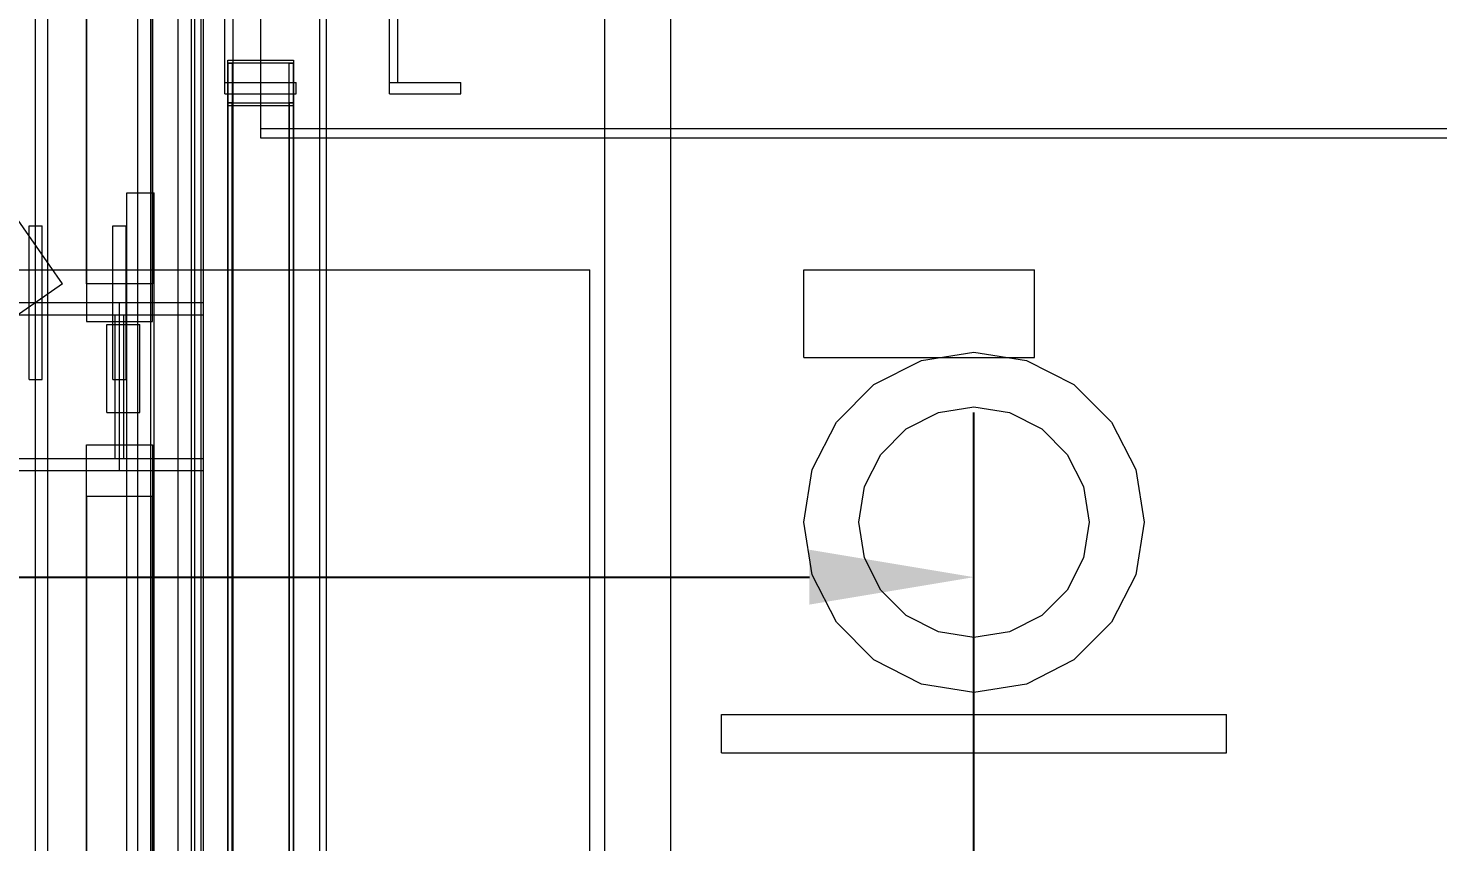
# Model space of a CAD drawing. Header units: millimetres. Extents: x -2500 to 58855, y -53268 to 6837.
# Drawn here: x 1738 to 3023, y -34841 to -34100 of the extents above; entities that cross this region are included whole.
import ezdxf

# ---------------------------------------------------------------- set-up
doc = ezdxf.new("R2010")
doc.units = ezdxf.units.MM
for name, color, linetype, lineweight in [('COTAS_R', 1, 'Continuous', 0), ('frontal_dos-mix', 7, 'Continuous', 0), ('frontal_dosificador', 7, 'Continuous', 0), ('frontal_secador', 7, 'Continuous', 0), ('frontal_tolva', 7, 'Continuous', 0)]:
    doc.layers.add(name, color=color, linetype=linetype, lineweight=lineweight)
doc.dimstyles.new('R19_100', dxfattribs={"dimtxt": 250, "dimasz": 150, "dimexe": 150, "dimexo": 80, "dimgap": 100, "dimtad": 1, "dimtih": 1, "dimtoh": 1, "dimdsep": 46, "dimcen": 0.09, "dimadec": 0, "dimazin": 0, "dimtfac": 1, "dimtdec": 4, "dimtofl": 0, "dimtmove": 0, "dimatfit": 3, "dimfxl": 1, "dimtolj": 1, "dimtzin": 0, "dimarcsym": 0})

# ---------------------------------------------------------------- blocks, each defined once
blk = doc.blocks.new('*D37')
at = {"layer": 'COTAS_R', "color": 0, "lineweight": -2, "transparency": 16777216}
for p, q in [((-1750, -35420), (-1750, -34450)), ((2600, -35420), (2600, -34450)), ((-1600, -34600), (2450, -34600))]:
    blk.add_line(p, q, dxfattribs=at)
at = {"layer": 'COTAS_R', "color": 0, "transparency": 16777216}
for points in [[(-1600, -34575), (-1600, -34625), (-1750, -34600)], [(2450, -34575), (2450, -34625), (2600, -34600)]]:
    blk.add_solid(points, dxfattribs=at)
at = {"layer": 'Defpoints', "color": 0, "transparency": 16777216}
for p in [(2600, -34600), (-1750, -35500), (2600, -35500)]:
    blk.add_point(p, dxfattribs=at)

msp = doc.modelspace()

# ---------------------------------------------------------------- linework, layer by layer
at = {"layer": 'frontal_dos-mix'}
for p, q in [((1875, -35980), (1875, -33577.5)), ((1925, -35980), (1925, -33577.5)), ((2263.756, -35980), (2263.756, -33722.899)), ((2323.756, -35980), (2323.756, -33722.899))]:
    msp.add_line(p, q, dxfattribs=at)
at = {"layer": 'frontal_dosificador'}
for p, q in [((1890, -35988), (1890, -34000)), ((1896, -35988), (1896, -34000)), ((1950, -34008.5), (1950, -34191.5)), ((2004, -35988), (2004, -34000)), ((2010, -35988), (2010, -34000)), ((1917.5, -34149.5), (1917.5, -34010.5)), ((1925, -34149.5), (1925, -34010.5)), ((2067.5, -34149.5), (2067.5, -34010.5)), ((2075, -34149.5), (2075, -34010.5)), ((1920, -35879.096), (1920, -34129.096)), ((1920, -34129.096), (1980, -34129.096)), ((1920, -34131.884), (1920, -34129.096)), ((1980, -34131.884), (1920, -34131.884)), ((1920, -34131.884), (1920, -35881.884)), ((1920, -34131.884), (1924, -34131.884)), ((1920, -34168.116), (1920, -34131.884)), ((1924, -34131.884), (1924, -35881.884)), ((1924, -34131.884), (1924, -34168.116)), ((1976, -35881.884), (1976, -34131.884)), ((1976, -34131.884), (1980, -34131.884)), ((1976, -34168.116), (1976, -34131.884)), ((1980, -34129.096), (1980, -35879.096)), ((1980, -34129.096), (1980, -34131.884)), ((1980, -35881.884), (1980, -34131.884)), ((1980, -34131.884), (1980, -34168.116)), ((1917.5, -34149.5), (1982.5, -34149.5)), ((1917.5, -34160), (1917.5, -34149.5)), ((1917.5, -34149.5), (1925, -34149.5)), ((1982.5, -34160), (1982.5, -34149.5)), ((2067.5, -34149.5), (2132.5, -34149.5)), ((2067.5, -34160), (2067.5, -34149.5)), ((2067.5, -34149.5), (2075, -34149.5)), ((2132.5, -34160), (2132.5, -34149.5)), ((1917.5, -34160), (1982.5, -34160)), ((2067.5, -34160), (2132.5, -34160)), ((1920, -35918.116), (1920, -34168.116)), ((1920, -34168.116), (1980, -34168.116)), ((1920, -34170.904), (1920, -34168.116)), ((1924, -34168.116), (1920, -34168.116)), ((1980, -34170.904), (1920, -34170.904)), ((1920, -34170.904), (1920, -35920.904)), ((1924, -35918.116), (1924, -34168.116)), ((1980, -34168.116), (1976, -34168.116)), ((1976, -34168.116), (1976, -35918.116)), ((1980, -34168.116), (1980, -35918.116)), ((1980, -34168.116), (1980, -34170.904)), ((1980, -35920.904), (1980, -34170.904)), ((1950, -34191.5), (3850, -34191.5)), ((1950, -34191.5), (1950, -34200)), ((1950, -34200), (3850, -34200))]:
    msp.add_line(p, q, dxfattribs=at)
at = {"layer": 'frontal_secador'}
for p, q in [((1850, -35900), (1850, -33850)), ((1838, -35900), (1838, -33950)), ((1850, -35900), (1850, -33950)), ((1828, -34250), (1853, -34250)), ((1828, -35550), (1828, -34250)), ((1853, -35550), (1853, -34250)), ((1550, -34320), (2250, -34320)), ((2250, -34920), (2250, -34320)), ((2445, -34320), (2655, -34320)), ((2445, -34400), (2445, -34320)), ((2655, -34400), (2655, -34320)), ((1810, -34370), (1840, -34370)), ((1810, -34450), (1810, -34370)), ((1840, -34450), (1840, -34370)), ((2552.102, -34402.586), (2600, -34395)), ((2600, -34395), (2647.898, -34402.586)), ((2445, -34400), (2655, -34400)), ((2508.893, -34424.602), (2552.102, -34402.586)), ((2647.898, -34402.586), (2691.107, -34424.602)), ((2474.602, -34458.893), (2508.893, -34424.602)), ((2691.107, -34424.602), (2725.398, -34458.893)), ((2567.553, -34450.139), (2600, -34445)), ((2600, -34445), (2632.447, -34450.139)), ((1810, -34450), (1840, -34450)), ((2452.586, -34502.102), (2474.602, -34458.893)), ((2538.283, -34465.053), (2567.553, -34450.139)), ((2632.447, -34450.139), (2661.717, -34465.053)), ((2725.398, -34458.893), (2747.414, -34502.102)), ((2515.053, -34488.283), (2538.283, -34465.053)), ((2661.717, -34465.053), (2684.947, -34488.283)), ((2500.139, -34517.553), (2515.053, -34488.283)), ((2684.947, -34488.283), (2699.861, -34517.553)), ((2445, -34550), (2452.586, -34502.102)), ((2747.414, -34502.102), (2755, -34550)), ((2495, -34550), (2500.139, -34517.553)), ((2699.861, -34517.553), (2705, -34550)), ((2452.586, -34597.898), (2445, -34550)), ((2500.139, -34582.447), (2495, -34550)), ((2705, -34550), (2699.861, -34582.447)), ((2755, -34550), (2747.414, -34597.898)), ((2515.053, -34611.717), (2500.139, -34582.447)), ((2699.861, -34582.447), (2684.947, -34611.717)), ((2474.602, -34641.107), (2452.586, -34597.898)), ((2747.414, -34597.898), (2725.398, -34641.107)), ((2538.283, -34634.947), (2515.053, -34611.717)), ((2684.947, -34611.717), (2661.717, -34634.947)), ((2567.553, -34649.861), (2538.283, -34634.947)), ((2661.717, -34634.947), (2632.447, -34649.861)), ((2508.893, -34675.398), (2474.602, -34641.107)), ((2600, -34655), (2567.553, -34649.861)), ((2632.447, -34649.861), (2600, -34655)), ((2725.398, -34641.107), (2691.107, -34675.398)), ((2552.102, -34697.414), (2508.893, -34675.398)), ((2691.107, -34675.398), (2647.898, -34697.414)), ((2600, -34705), (2552.102, -34697.414)), ((2647.898, -34697.414), (2600, -34705)), ((2370, -34725), (2830, -34725)), ((2370, -34760), (2370, -34725)), ((2830, -34760), (2830, -34725)), ((2370, -34760), (2830, -34760))]:
    msp.add_line(p, q, dxfattribs=at)
at = {"layer": 'frontal_tolva'}
for p, q in [((1745, -35980), (1745, -32700)), ((1756, -35980), (1756, -32700)), ((1887, -35980), (1887, -32700)), ((1898, -35980), (1898, -32700)), ((1769.584, -34332.806), (722.584, -32835.806)), ((1791.5, -34332.806), (1791.5, -32835.806)), ((1851.5, -32835.806), (1851.5, -34332.806)), ((1791.5, -32870.194), (1791.5, -34367.194)), ((1851.5, -34367.194), (1851.5, -32870.194)), ((1739, -34280), (1751, -34280)), ((1739, -34420), (1739, -34280)), ((1751, -34420), (1751, -34280)), ((1815.5, -34280), (1827.5, -34280)), ((1815.5, -34420), (1815.5, -34280)), ((1827.5, -34420), (1827.5, -34280)), ((1769.584, -34332.806), (1720.416, -34367.194)), ((1851.5, -34332.806), (1791.5, -34332.806)), ((1791.5, -34332.806), (1791.5, -34367.194)), ((1851.5, -34367.194), (1851.5, -34332.806)), ((-1821.5, -34350), (1821.5, -34350)), ((1745, -34350), (1898, -34350)), ((1745, -34361), (1745, -34350)), ((1821.5, -34361), (1821.5, -34350)), ((1898, -34361), (1898, -34350)), ((-1821.5, -34361), (1821.5, -34361)), ((1745, -34361), (1898, -34361)), ((1791.5, -34367.194), (1851.5, -34367.194)), ((1817.5, -34361), (1825.5, -34361)), ((1817.5, -34492), (1817.5, -34361)), ((1821.5, -34492), (1821.5, -34361)), ((1825.5, -34492), (1825.5, -34361)), ((1739, -34420), (1751, -34420)), ((1815.5, -34420), (1827.5, -34420)), ((1791.5, -35316.567), (1791.5, -34479.567)), ((1791.5, -34479.567), (1851.5, -34479.567)), ((1791.5, -34526.433), (1791.5, -34479.567)), ((1851.5, -34479.567), (1851.5, -35316.567)), ((1851.5, -34479.567), (1851.5, -34526.433)), ((-1821.5, -34492), (1821.5, -34492)), ((1745, -34492), (1898, -34492)), ((1745, -34503), (1745, -34492)), ((1817.5, -34492), (1825.5, -34492)), ((1821.5, -34503), (1821.5, -34492)), ((1898, -34503), (1898, -34492)), ((-1821.5, -34503), (1821.5, -34503)), ((1745, -34503), (1898, -34503)), ((1851.5, -34526.433), (1791.5, -34526.433)), ((1791.5, -34526.433), (1791.5, -35363.433)), ((1851.5, -35363.433), (1851.5, -34526.433))]:
    msp.add_line(p, q, dxfattribs=at)

# ---------------------------------------------------------------- dimensions: what is measured, and where the dimension line sits
at = {"layer": 'COTAS_R'}
dim = msp.add_aligned_dim(p1=(-1750, -35500), p2=(2600, -35500), distance=900, text='<> R', dimstyle='R19_100', dxfattribs=at)
dim.commit()
dim.dimension.update_dxf_attribs({"geometry": '*D37', "text_midpoint": (425, -34600)})

doc.saveas('drawing.dxf')
